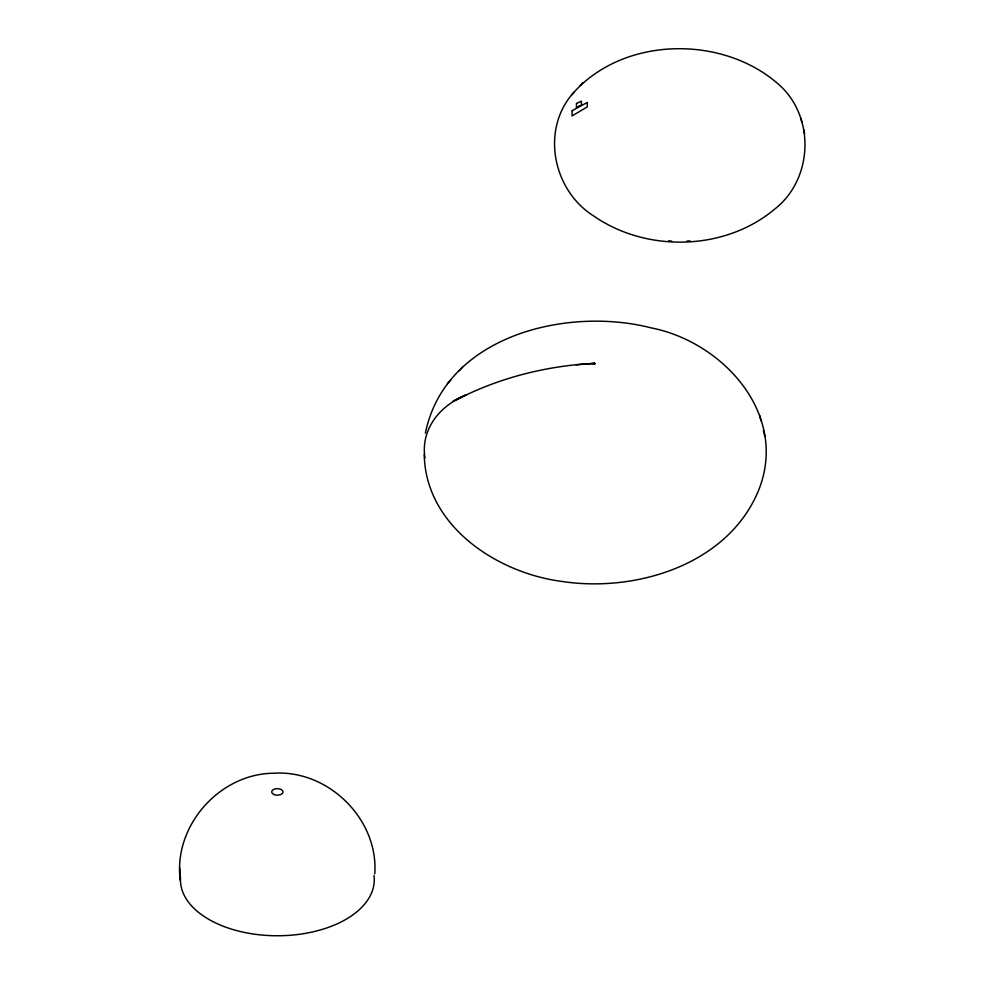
<?xml version="1.0" encoding="UTF-8"?>
<svg xmlns="http://www.w3.org/2000/svg" width="985" height="985" viewBox="0 0 985 985"><rect width="100%" height="100%" fill="white"/><g stroke="black" fill="none" stroke-linecap="round" stroke-linejoin="round"><path stroke-width="1.48" d="M424.227 454.504C425.483 526.088 497.24 573.147 562.152 581.482C636.347 592.699 728.457 564.491 758.77 489.914C788.788 414.254 723.052 341.918 650.999 327.833C566.769 306.335 445.183 335.639 425.372 433.203M425.003 458.025A75.291 61.464 1.5 0 1 453.789 401.215L468.922 393.68A293.271 239.429 1.5 0 1 576.028 364.758L584.634 363.994M576.028 364.758L594.718 363.366M179.775 868.13L180.292 880.27C173.015 826.107 219.507 773.459 274.015 773.225C328.448 769.753 378.659 819.274 374.78 873.867M571.546 95.003C540.962 132.039 553.73 190.659 593.352 215.752C646.517 252.825 724.788 251.015 774.752 209.066C813.093 179.135 815.469 116.833 778.815 84.525C722.177 34.229 621.523 36.162 571.546 95.003L574.218 92.073M580.19 85.56L582.652 82.851M447.436 383.621L451.068 379.619M459.207 370.754L462.556 367.06M452.792 401.412L453.789 400.907M686.964 241.103L689.992 240.857M585.459 363.958L594.571 363.379M591.542 363.551L594.903 363.797L594.411 363.379M668.643 240.808L671.659 241.116M593.967 363.403L594.903 363.797L594.226 363.391M800.83 118.249L801.852 122.337M803.588 129.367L804.634 133.554M759.644 415.251L761.036 420.829M763.4 430.396L764.828 436.096M373.98 875.493A96.912 55.948 0 0 1 278.989 935.75A96.912 55.948 0 0 1 180.526 877.376M572.174 110.677L572.039 115.922L587.208 106.946L587.319 102.403L572.174 110.677M576.52 103.462L576.41 107.599L581.347 105.075L581.446 101.135L576.52 103.462M459.7 397.644L454.06 400.76L465.979 394.862L459.7 397.644M273.99 794.55A5.664 3.275 0 0 0 282.978 792.272A5.664 3.275 0 0 0 275.074 788.923A5.664 3.275 0 0 0 273.99 794.55"/></g></svg>
